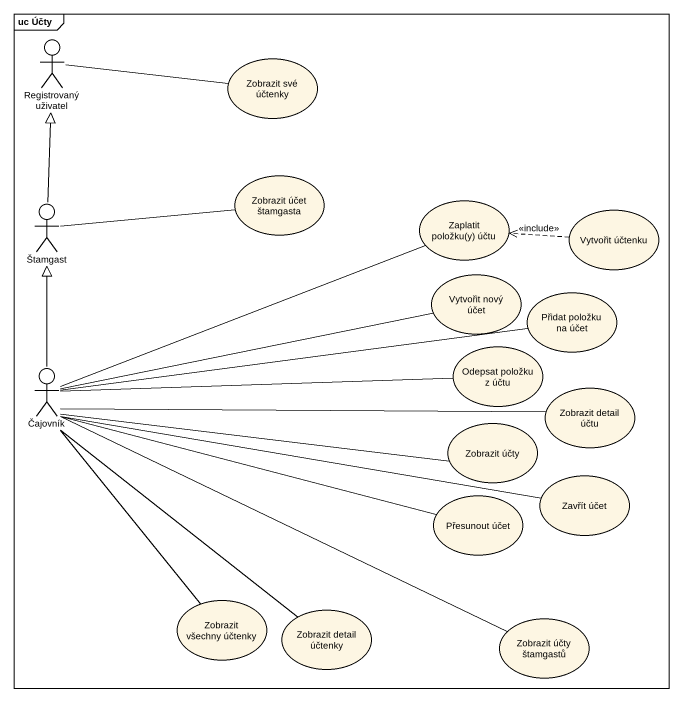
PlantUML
@startuml
mainframe uc Účty
actor "Registrovaný uživatel" as Registrovaný_uživatel
usecase "Zobrazit své účtenky" as Zobrazit_své_účtenky
usecase "Zobrazit účet štamgasta" as Zobrazit_účet_štamgasta
actor Štamgast
usecase "Zaplatit položku(y) účtu" as Zaplatit_položku_y_účtu
usecase "Vytvořit účtenku" as Vytvořit_účtenku
usecase "Vytvořit nový účet" as Vytvořit_nový_účet
usecase "Přidat položku na účet" as Přidat_položku_na_účet
actor Čajovník
usecase "Odepsat položku z účtu" as Odepsat_položku_z_účtu
usecase "Zobrazit detail účtu" as Zobrazit_detail_účtu
usecase "Zobrazit účty" as Zobrazit_účty
usecase "Zavřít účet" as Zavřít_účet
usecase "Přesunout účet" as Přesunout_účet
usecase "Zobrazit všechny účtenky" as Zobrazit_všechny_účtenky
usecase "Zobrazit detail účtenky" as Zobrazit_detail_účtenky
usecase "Zobrazit účty štamgastů" as Zobrazit_účty_štamgastů
Registrovaný_uživatel -right- Zobrazit_své_účtenky
Zobrazit_účet_štamgasta -left- Štamgast
Štamgast -up-|> Registrovaný_uživatel
Vytvořit_účtenku .left.> Zaplatit_položku_y_účtu : <<include>>
Čajovník -up-|> Štamgast
Čajovník -right- Zaplatit_položku_y_účtu
Čajovník -right- Vytvořit_nový_účet
Čajovník -right- Přidat_položku_na_účet
Čajovník -right- Odepsat_položku_z_účtu
Čajovník -right- Zobrazit_detail_účtu
Čajovník -right- Zobrazit_účty
Čajovník -right- Zavřít_účet
Čajovník -right- Přesunout_účet
Čajovník -- Zobrazit_všechny_účtenky
Čajovník -- Zobrazit_detail_účtenky
Čajovník -right- Zobrazit_účty_štamgastů
@enduml
